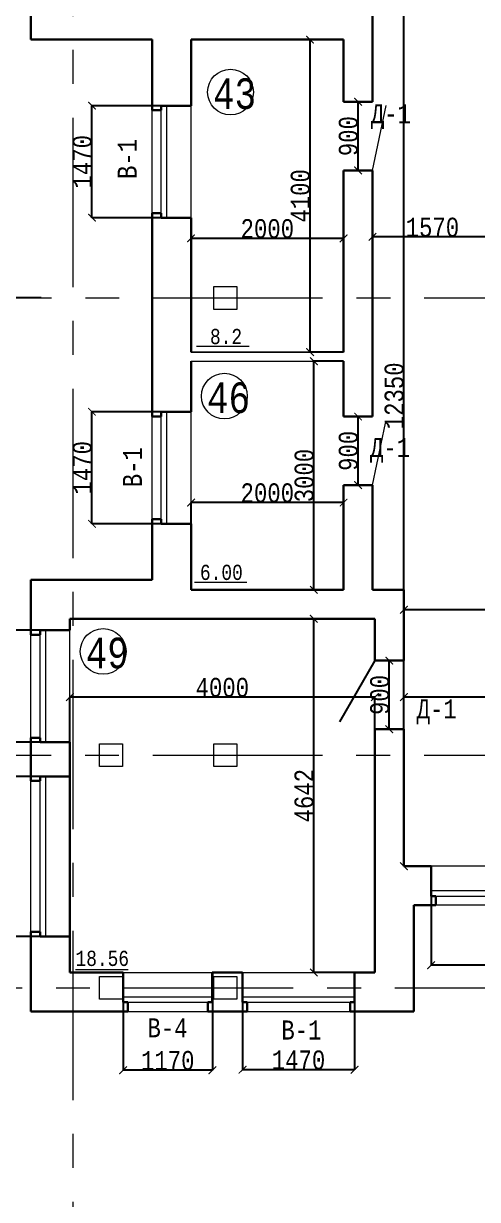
# Model space of a CAD drawing. Header units: millimetres. Extents: x -689206 to 4969298, y -1019800 to 703299.
# Drawn here: x 51796 to 57749, y -230004 to -214572 of the extents above; entities that cross this region are included whole.
import ezdxf

# ---------------------------------------------------------------- set-up
doc = ezdxf.new("R2010")
doc.units = ezdxf.units.MM
doc.linetypes.add('JIS_02_4.0', pattern=[5.5, 4, -1.5])
doc.linetypes.add('осеваяX2', pattern=[101.6, 63.5, -12.7, 12.7, -12.7])
for name, color, linetype, lineweight in [('несущие', 7, 'Continuous', 30), ('ОКНА', 250, 'Continuous', 20), ('ПЕРЕГОРОДКИ', 252, 'Continuous', 9), ('РАЗМЕРЫ', 7, 'Continuous', 9), ('сваи', 7, 'JIS_02_4.0', 30), ('стены', 7, 'Continuous', 20)]:
    doc.layers.add(name, color=color, linetype=linetype, lineweight=lineweight)
doc.layers.add('четотам', color=7, linetype='Continuous')
doc.styles.add('Аннотативный', font='isocteur.ttf', dxfattribs={"width": 0.7, "height": 250})
doc.dimstyles.new('Аннотативный', dxfattribs={"dimscale": 0, "dimtxt": 250, "dimasz": 100, "dimexe": 1.25, "dimexo": 0.625, "dimtad": 1, "dimdec": 0, "dimtxsty": 'Аннотативный', "dimblk": 'ARCHTICK', "dimcen": 2.5, "dimadec": 0, "dimazin": 0, "dimtfac": 1, "dimtdec": 0, "dimtmove": 0, "dimatfit": 3, "dimfxl": 1, "dimarcsym": 0})

# ---------------------------------------------------------------- blocks, each defined once
blk = doc.blocks.new('_ArchTick')
at = {"color": 0, "linetype": 'ByBlock', "const_width": 0.15}
blk.add_lwpolyline([(-0.5, -0.5), (0.5, 0.5)], dxfattribs=at)
blk = doc.blocks.new('*D2248')
at = {"layer": 'Defpoints', "color": 0, "lineweight": 15, "transparency": 16777216}
for p in [(55603, -219004), (55993, -219004), (55993, -222004)]:
    blk.add_point(p, dxfattribs=at)
at = {"layer": 'стены', "color": 0, "lineweight": -2, "transparency": 16777216}
for p, q in [((55992, -219004), (55602, -219004)), ((55603, -222004), (55603, -219004)), ((55992, -222004), (55602, -222004))]:
    blk.add_line(p, q, dxfattribs=at)
at = {"layer": 'стены', "color": 0, "lineweight": -2, "transparency": 16777216, "xscale": 100, "yscale": 100, "zscale": 100}
for p, rotation in [((55603, -219004), 90), ((55603, -222004), 270)]:
    blk.add_blockref('_ArchTick', p, dxfattribs=dict(at, rotation=rotation))
at = {"layer": 'стены', "color": 0, "lineweight": 5, "transparency": 16777216, "insert": (55478, -220504), "char_height": 250, "attachment_point": 5, "rotation": 90, "style": 'Аннотативный'}
blk.add_mtext('3000', dxfattribs=at)
blk = doc.blocks.new('*D2253')
at = {"layer": 'Defpoints', "color": 0, "lineweight": 15, "transparency": 16777216}
for p in [(55553, -214784), (55993, -214784), (55993, -218884)]:
    blk.add_point(p, dxfattribs=at)
at = {"layer": 'стены', "color": 0, "lineweight": -2, "transparency": 16777216}
for p, q in [((55992, -214784), (55551, -214784)), ((55553, -218884), (55553, -214784)), ((55992, -218884), (55551, -218884))]:
    blk.add_line(p, q, dxfattribs=at)
at = {"layer": 'стены', "color": 0, "lineweight": -2, "transparency": 16777216, "xscale": 100, "yscale": 100, "zscale": 100}
for p, rotation in [((55553, -214784), 90), ((55553, -218884), 270)]:
    blk.add_blockref('_ArchTick', p, dxfattribs=dict(at, rotation=rotation))
at = {"layer": 'стены', "color": 0, "lineweight": 5, "transparency": 16777216, "insert": (55427, -216834), "char_height": 250, "attachment_point": 5, "rotation": 90, "style": 'Аннотативный'}
blk.add_mtext('4100', dxfattribs=at)
blk = doc.blocks.new('*D2254')
at = {"layer": 'Defpoints', "color": 0, "lineweight": 15, "transparency": 16777216}
for p in [(53993, -217392), (53993, -218884), (55993, -218884)]:
    blk.add_point(p, dxfattribs=at)
at = {"layer": 'стены', "color": 0, "lineweight": -2, "transparency": 16777216}
for p, q in [((53993, -218883), (53993, -217390)), ((55993, -217392), (53993, -217392)), ((55993, -218883), (55993, -217390))]:
    blk.add_line(p, q, dxfattribs=at)
at = {"layer": 'стены', "color": 0, "lineweight": -2, "transparency": 16777216, "xscale": 100, "yscale": 100, "zscale": 100, "rotation": 180}
blk.add_blockref('_ArchTick', (53993, -217392), dxfattribs=at)
at = {"layer": 'стены', "color": 0, "lineweight": -2, "transparency": 16777216, "xscale": 100, "yscale": 100, "zscale": 100}
blk.add_blockref('_ArchTick', (55993, -217392), dxfattribs=at)
at = {"layer": 'стены', "color": 0, "lineweight": 5, "transparency": 16777216, "insert": (54993, -217266), "char_height": 250, "attachment_point": 5, "style": 'Аннотативный'}
blk.add_mtext('2000', dxfattribs=at)
blk = doc.blocks.new('*D2255')
at = {"layer": 'Defpoints', "color": 0, "lineweight": 15, "transparency": 16777216}
for p in [(56373, -217372), (56373, -218744), (57943, -218744)]:
    blk.add_point(p, dxfattribs=at)
at = {"layer": 'стены', "color": 0, "lineweight": -2, "transparency": 16777216}
for p, q in [((56373, -218743), (56373, -217371)), ((57943, -217372), (56373, -217372)), ((57943, -218743), (57943, -217371))]:
    blk.add_line(p, q, dxfattribs=at)
at = {"layer": 'стены', "color": 0, "lineweight": -2, "transparency": 16777216, "xscale": 100, "yscale": 100, "zscale": 100, "rotation": 180}
blk.add_blockref('_ArchTick', (56373, -217372), dxfattribs=at)
at = {"layer": 'стены', "color": 0, "lineweight": -2, "transparency": 16777216, "xscale": 100, "yscale": 100, "zscale": 100}
blk.add_blockref('_ArchTick', (57943, -217372), dxfattribs=at)
at = {"layer": 'стены', "color": 0, "lineweight": 5, "transparency": 16777216, "insert": (57158, -217247), "char_height": 250, "attachment_point": 5, "style": 'Аннотативный'}
blk.add_mtext('1570', dxfattribs=at)
blk = doc.blocks.new('*D2256')
at = {"layer": 'Defpoints', "color": 0, "lineweight": 15, "transparency": 16777216}
for p in [(56783, -223411), (56783, -223908), (59693, -223908)]:
    blk.add_point(p, dxfattribs=at)
at = {"layer": 'стены', "color": 0, "lineweight": -2, "transparency": 16777216}
for p, q in [((56783, -223907), (56783, -223410)), ((59693, -223411), (56783, -223411)), ((59693, -223907), (59693, -223410))]:
    blk.add_line(p, q, dxfattribs=at)
at = {"layer": 'стены', "color": 0, "lineweight": -2, "transparency": 16777216, "xscale": 100, "yscale": 100, "zscale": 100, "rotation": 180}
blk.add_blockref('_ArchTick', (56783, -223411), dxfattribs=at)
at = {"layer": 'стены', "color": 0, "lineweight": -2, "transparency": 16777216, "xscale": 100, "yscale": 100, "zscale": 100}
blk.add_blockref('_ArchTick', (59693, -223411), dxfattribs=at)
at = {"layer": 'стены', "color": 0, "lineweight": 5, "transparency": 16777216, "insert": (58238, -223286), "char_height": 250, "attachment_point": 5, "style": 'Аннотативный'}
blk.add_mtext('2910', dxfattribs=at)
blk = doc.blocks.new('*D2205')
at = {"layer": 'Defpoints', "color": 0, "lineweight": 15, "transparency": 16777216}
for p in [(56593, -222933), (56593, -222933), (56593, -223833)]:
    blk.add_point(p, dxfattribs=at)
at = {"layer": 'стены', "color": 0, "lineweight": -2, "transparency": 16777216}
for p, q in [((56593, -223833), (56593, -222933)), ((56594, -222933), (56595, -222933)), ((56594, -223833), (56595, -223833))]:
    blk.add_line(p, q, dxfattribs=at)
at = {"layer": 'стены', "color": 0, "lineweight": -2, "transparency": 16777216, "xscale": 100, "yscale": 100, "zscale": 100}
for p, rotation in [((56593, -222933), 90), ((56593, -223833), 270)]:
    blk.add_blockref('_ArchTick', p, dxfattribs=dict(at, rotation=rotation))
at = {"layer": 'стены', "color": 0, "lineweight": 5, "transparency": 16777216, "insert": (56468, -223383), "char_height": 250, "attachment_point": 5, "rotation": 90, "style": 'Аннотативный'}
blk.add_mtext('900', dxfattribs=at)
blk = doc.blocks.new('*D2206')
at = {"layer": 'Defpoints', "color": 0, "lineweight": 15, "transparency": 16777216}
for p in [(56783, -222265), (62813, -222514), (56783, -222644)]:
    blk.add_point(p, dxfattribs=at)
at = {"layer": 'стены', "color": 0, "lineweight": -2, "transparency": 16777216}
for p, q in [((56783, -222643), (56783, -222264)), ((62813, -222265), (56783, -222265)), ((62813, -222513), (62813, -222264))]:
    blk.add_line(p, q, dxfattribs=at)
at = {"layer": 'стены', "color": 0, "lineweight": -2, "transparency": 16777216, "xscale": 100, "yscale": 100, "zscale": 100, "rotation": 180}
blk.add_blockref('_ArchTick', (56783, -222265), dxfattribs=at)
at = {"layer": 'стены', "color": 0, "lineweight": -2, "transparency": 16777216, "xscale": 100, "yscale": 100, "zscale": 100}
blk.add_blockref('_ArchTick', (62813, -222265), dxfattribs=at)
at = {"layer": 'стены', "color": 0, "lineweight": 5, "transparency": 16777216, "insert": (59798, -222139), "char_height": 250, "attachment_point": 5, "style": 'Аннотативный'}
blk.add_mtext('6030', dxfattribs=at)
blk = doc.blocks.new('*D2280')
at = {"layer": 'Defpoints', "color": 0, "lineweight": 15, "transparency": 16777216}
for p in [(56783, -213284), (56962, -213284), (56962, -225631)]:
    blk.add_point(p, dxfattribs=at)
at = {"layer": 'РАЗМЕРЫ', "color": 0, "lineweight": -2, "transparency": 16777216}
for p, q in [((56962, -213284), (56782, -213284)), ((56783, -225631), (56783, -213284)), ((56962, -225631), (56782, -225631))]:
    blk.add_line(p, q, dxfattribs=at)
at = {"layer": 'РАЗМЕРЫ', "color": 0, "lineweight": -2, "transparency": 16777216, "xscale": 100, "yscale": 100, "zscale": 100}
for p, rotation in [((56783, -213284), 90), ((56783, -225631), 270)]:
    blk.add_blockref('_ArchTick', p, dxfattribs=dict(at, rotation=rotation))
at = {"layer": 'РАЗМЕРЫ', "color": 0, "lineweight": 5, "transparency": 16777216, "insert": (56658, -219458), "char_height": 250, "attachment_point": 5, "rotation": 90, "style": 'Аннотативный'}
blk.add_mtext('12350', dxfattribs=at)
blk = doc.blocks.new('*D2309')
at = {"layer": 'Defpoints', "color": 0, "linetype": 'ByBlock', "lineweight": 15, "transparency": 16777216}
for p in [(57141, -225631), (59241, -225631), (57141, -226931)]:
    blk.add_point(p, dxfattribs=at)
at = {"layer": 'РАЗМЕРЫ', "color": 0, "linetype": 'ByBlock', "lineweight": -2, "transparency": 16777216}
for p, q in [((57141, -225632), (57141, -226932)), ((59241, -225632), (59241, -226932)), ((59241, -226931), (57141, -226931))]:
    blk.add_line(p, q, dxfattribs=at)
at = {"layer": 'РАЗМЕРЫ', "color": 0, "linetype": 'ByBlock', "lineweight": -2, "transparency": 16777216, "xscale": 100, "yscale": 100, "zscale": 100, "rotation": 180}
blk.add_blockref('_ArchTick', (57141, -226931), dxfattribs=at)
at = {"layer": 'РАЗМЕРЫ', "color": 0, "linetype": 'ByBlock', "lineweight": -2, "transparency": 16777216, "xscale": 100, "yscale": 100, "zscale": 100}
blk.add_blockref('_ArchTick', (59241, -226931), dxfattribs=at)
at = {"layer": 'РАЗМЕРЫ', "color": 0, "linetype": 'ByBlock', "lineweight": 9, "transparency": 16777216, "insert": (58191, -226805), "char_height": 250, "attachment_point": 5, "style": 'Аннотативный'}
blk.add_mtext('2100', dxfattribs=at)
blk = doc.blocks.new('*D2310')
at = {"layer": 'Defpoints', "color": 0, "linetype": 'ByBlock', "lineweight": 15, "transparency": 16777216}
for p in [(54667, -227026), (56137, -227026), (54667, -228301)]:
    blk.add_point(p, dxfattribs=at)
at = {"layer": 'РАЗМЕРЫ', "color": 0, "linetype": 'ByBlock', "lineweight": -2, "transparency": 16777216}
for p, q in [((54667, -227027), (54667, -228302)), ((56137, -227027), (56137, -228302)), ((56137, -228301), (54667, -228301))]:
    blk.add_line(p, q, dxfattribs=at)
at = {"layer": 'РАЗМЕРЫ', "color": 0, "linetype": 'ByBlock', "lineweight": -2, "transparency": 16777216, "xscale": 100, "yscale": 100, "zscale": 100, "rotation": 180}
blk.add_blockref('_ArchTick', (54667, -228301), dxfattribs=at)
at = {"layer": 'РАЗМЕРЫ', "color": 0, "linetype": 'ByBlock', "lineweight": -2, "transparency": 16777216, "xscale": 100, "yscale": 100, "zscale": 100}
blk.add_blockref('_ArchTick', (56137, -228301), dxfattribs=at)
at = {"layer": 'РАЗМЕРЫ', "color": 0, "linetype": 'ByBlock', "lineweight": 5, "transparency": 16777216, "insert": (55402, -228175), "char_height": 250, "attachment_point": 5, "style": 'Аннотативный'}
blk.add_mtext('1470', dxfattribs=at)
blk = doc.blocks.new('*D2311')
at = {"layer": 'Defpoints', "color": 0, "linetype": 'ByBlock', "lineweight": 15, "transparency": 16777216}
for p in [(53102, -227026), (54272, -227026), (53102, -228307)]:
    blk.add_point(p, dxfattribs=at)
at = {"layer": 'РАЗМЕРЫ', "color": 0, "linetype": 'ByBlock', "lineweight": -2, "transparency": 16777216}
for p, q in [((53102, -227027), (53102, -228308)), ((54272, -227027), (54272, -228308)), ((54272, -228307), (53102, -228307))]:
    blk.add_line(p, q, dxfattribs=at)
at = {"layer": 'РАЗМЕРЫ', "color": 0, "linetype": 'ByBlock', "lineweight": -2, "transparency": 16777216, "xscale": 100, "yscale": 100, "zscale": 100, "rotation": 180}
blk.add_blockref('_ArchTick', (53102, -228307), dxfattribs=at)
at = {"layer": 'РАЗМЕРЫ', "color": 0, "linetype": 'ByBlock', "lineweight": -2, "transparency": 16777216, "xscale": 100, "yscale": 100, "zscale": 100}
blk.add_blockref('_ArchTick', (54272, -228307), dxfattribs=at)
at = {"layer": 'РАЗМЕРЫ', "color": 0, "linetype": 'ByBlock', "lineweight": 5, "transparency": 16777216, "insert": (53687, -228182), "char_height": 250, "attachment_point": 5, "style": 'Аннотативный'}
blk.add_mtext('1170', dxfattribs=at)
blk = doc.blocks.new('*D2312')
at = {"layer": 'Defpoints', "color": 0, "linetype": 'ByBlock', "lineweight": 15, "transparency": 16777216}
for p in [(51103, -224452), (52403, -224452), (52403, -226552)]:
    blk.add_point(p, dxfattribs=at)
at = {"layer": 'РАЗМЕРЫ', "color": 0, "linetype": 'ByBlock', "lineweight": -2, "transparency": 16777216}
for p, q in [((52403, -224452), (51102, -224452)), ((51103, -226552), (51103, -224452)), ((52403, -226552), (51102, -226552))]:
    blk.add_line(p, q, dxfattribs=at)
at = {"layer": 'РАЗМЕРЫ', "color": 0, "linetype": 'ByBlock', "lineweight": -2, "transparency": 16777216, "xscale": 100, "yscale": 100, "zscale": 100}
for p, rotation in [((51103, -224452), 90), ((51103, -226552), 270)]:
    blk.add_blockref('_ArchTick', p, dxfattribs=dict(at, rotation=rotation))
at = {"layer": 'РАЗМЕРЫ', "color": 0, "linetype": 'ByBlock', "lineweight": 5, "transparency": 16777216, "insert": (50978, -225502), "char_height": 250, "attachment_point": 5, "rotation": 90, "style": 'Аннотативный'}
blk.add_mtext('2100', dxfattribs=at)
blk = doc.blocks.new('*D2313')
at = {"layer": 'Defpoints', "color": 0, "linetype": 'ByBlock', "lineweight": 15, "transparency": 16777216}
for p in [(51108, -222534), (52403, -222534), (52403, -224004)]:
    blk.add_point(p, dxfattribs=at)
at = {"layer": 'РАЗМЕРЫ', "color": 0, "linetype": 'ByBlock', "lineweight": -2, "transparency": 16777216}
for p, q in [((52403, -222534), (51107, -222534)), ((51108, -224004), (51108, -222534)), ((52403, -224004), (51107, -224004))]:
    blk.add_line(p, q, dxfattribs=at)
at = {"layer": 'РАЗМЕРЫ', "color": 0, "linetype": 'ByBlock', "lineweight": -2, "transparency": 16777216, "xscale": 100, "yscale": 100, "zscale": 100}
for p, rotation in [((51108, -222534), 90), ((51108, -224004), 270)]:
    blk.add_blockref('_ArchTick', p, dxfattribs=dict(at, rotation=rotation))
at = {"layer": 'РАЗМЕРЫ', "color": 0, "linetype": 'ByBlock', "lineweight": 5, "transparency": 16777216, "insert": (50982, -223269), "char_height": 250, "attachment_point": 5, "rotation": 90, "style": 'Аннотативный'}
blk.add_mtext('1470', dxfattribs=at)
blk = doc.blocks.new('*D2263')
at = {"layer": 'Defpoints', "color": 0, "linetype": 'ByBlock', "lineweight": 15, "transparency": 16777216}
for p in [(55602, -222384), (56403, -222384), (56403, -227026)]:
    blk.add_point(p, dxfattribs=at)
at = {"layer": 'РАЗМЕРЫ', "color": 0, "linetype": 'ByBlock', "lineweight": -2, "transparency": 16777216}
for p, q in [((56403, -222384), (55601, -222384)), ((55602, -227026), (55602, -222384)), ((56403, -227026), (55601, -227026))]:
    blk.add_line(p, q, dxfattribs=at)
at = {"layer": 'РАЗМЕРЫ', "color": 0, "linetype": 'ByBlock', "lineweight": -2, "transparency": 16777216, "xscale": 100, "yscale": 100, "zscale": 100}
for p, rotation in [((55602, -222384), 90), ((55602, -227026), 270)]:
    blk.add_blockref('_ArchTick', p, dxfattribs=dict(at, rotation=rotation))
at = {"layer": 'РАЗМЕРЫ', "color": 0, "linetype": 'ByBlock', "lineweight": 5, "transparency": 16777216, "insert": (55476, -224705), "char_height": 250, "attachment_point": 5, "rotation": 90, "style": 'Аннотативный'}
blk.add_mtext('4642', dxfattribs=at)
blk = doc.blocks.new('*D2264')
at = {"layer": 'Defpoints', "color": 0, "linetype": 'ByBlock', "lineweight": 15, "transparency": 16777216}
for p in [(52403, -223411), (52403, -227026), (56403, -227026)]:
    blk.add_point(p, dxfattribs=at)
at = {"layer": 'РАЗМЕРЫ', "color": 0, "linetype": 'ByBlock', "lineweight": -2, "transparency": 16777216}
for p, q in [((52403, -227025), (52403, -223410)), ((56403, -223411), (52403, -223411)), ((56403, -227025), (56403, -223410))]:
    blk.add_line(p, q, dxfattribs=at)
at = {"layer": 'РАЗМЕРЫ', "color": 0, "linetype": 'ByBlock', "lineweight": -2, "transparency": 16777216, "xscale": 100, "yscale": 100, "zscale": 100, "rotation": 180}
blk.add_blockref('_ArchTick', (52403, -223411), dxfattribs=at)
at = {"layer": 'РАЗМЕРЫ', "color": 0, "linetype": 'ByBlock', "lineweight": -2, "transparency": 16777216, "xscale": 100, "yscale": 100, "zscale": 100}
blk.add_blockref('_ArchTick', (56403, -223411), dxfattribs=at)
at = {"layer": 'РАЗМЕРЫ', "color": 0, "linetype": 'ByBlock', "lineweight": 13, "transparency": 16777216, "insert": (54403, -223286), "char_height": 250, "attachment_point": 5, "style": 'Аннотативный'}
blk.add_mtext('4000', dxfattribs=at)
blk = doc.blocks.new('*D2265')
at = {"layer": 'Defpoints', "color": 0, "linetype": 'ByBlock', "lineweight": 15, "transparency": 16777216}
for p in [(52693, -219667), (53993, -219667), (53993, -221137)]:
    blk.add_point(p, dxfattribs=at)
at = {"layer": 'РАЗМЕРЫ', "color": 0, "linetype": 'ByBlock', "lineweight": -2, "transparency": 16777216}
for p, q in [((53992, -219667), (52691, -219667)), ((52693, -221137), (52693, -219667)), ((53992, -221137), (52691, -221137))]:
    blk.add_line(p, q, dxfattribs=at)
at = {"layer": 'РАЗМЕРЫ', "color": 0, "linetype": 'ByBlock', "lineweight": -2, "transparency": 16777216, "xscale": 100, "yscale": 100, "zscale": 100}
for p, rotation in [((52693, -219667), 90), ((52693, -221137), 270)]:
    blk.add_blockref('_ArchTick', p, dxfattribs=dict(at, rotation=rotation))
at = {"layer": 'РАЗМЕРЫ', "color": 0, "linetype": 'ByBlock', "lineweight": 5, "transparency": 16777216, "insert": (52567, -220402), "char_height": 250, "attachment_point": 5, "rotation": 90, "style": 'Аннотативный'}
blk.add_mtext('1470', dxfattribs=at)
blk = doc.blocks.new('*D2266')
at = {"layer": 'Defpoints', "color": 0, "linetype": 'ByBlock', "lineweight": 15, "transparency": 16777216}
for p in [(53993, -220859), (53993, -222004), (55993, -222004)]:
    blk.add_point(p, dxfattribs=at)
at = {"layer": 'РАЗМЕРЫ', "color": 0, "linetype": 'ByBlock', "lineweight": -2, "transparency": 16777216}
for p, q in [((53993, -222003), (53993, -220858)), ((55993, -220859), (53993, -220859)), ((55993, -222003), (55993, -220858))]:
    blk.add_line(p, q, dxfattribs=at)
at = {"layer": 'РАЗМЕРЫ', "color": 0, "linetype": 'ByBlock', "lineweight": -2, "transparency": 16777216, "xscale": 100, "yscale": 100, "zscale": 100, "rotation": 180}
blk.add_blockref('_ArchTick', (53993, -220859), dxfattribs=at)
at = {"layer": 'РАЗМЕРЫ', "color": 0, "linetype": 'ByBlock', "lineweight": -2, "transparency": 16777216, "xscale": 100, "yscale": 100, "zscale": 100}
blk.add_blockref('_ArchTick', (55993, -220859), dxfattribs=at)
at = {"layer": 'РАЗМЕРЫ', "color": 0, "linetype": 'ByBlock', "lineweight": 5, "transparency": 16777216, "insert": (54993, -220733), "char_height": 250, "attachment_point": 5, "style": 'Аннотативный'}
blk.add_mtext('2000', dxfattribs=at)
blk = doc.blocks.new('*D2267')
at = {"layer": 'Defpoints', "color": 0, "linetype": 'ByBlock', "lineweight": 15, "transparency": 16777216}
for p in [(52693, -215651), (53993, -215651), (53993, -217121)]:
    blk.add_point(p, dxfattribs=at)
at = {"layer": 'РАЗМЕРЫ', "color": 0, "linetype": 'ByBlock', "lineweight": -2, "transparency": 16777216}
for p, q in [((53992, -215651), (52691, -215651)), ((52693, -217121), (52693, -215651)), ((53992, -217121), (52691, -217121))]:
    blk.add_line(p, q, dxfattribs=at)
at = {"layer": 'РАЗМЕРЫ', "color": 0, "linetype": 'ByBlock', "lineweight": -2, "transparency": 16777216, "xscale": 100, "yscale": 100, "zscale": 100}
for p, rotation in [((52693, -215651), 90), ((52693, -217121), 270)]:
    blk.add_blockref('_ArchTick', p, dxfattribs=dict(at, rotation=rotation))
at = {"layer": 'РАЗМЕРЫ', "color": 0, "linetype": 'ByBlock', "lineweight": 5, "transparency": 16777216, "insert": (52567, -216386), "char_height": 250, "attachment_point": 5, "rotation": 90, "style": 'Аннотативный'}
blk.add_mtext('1470', dxfattribs=at)
blk = doc.blocks.new('*D2397')
at = {"layer": 'Defpoints', "color": 0, "linetype": 'ByBlock', "lineweight": 15, "transparency": 16777216}
for p in [(56183, -215600), (56183, -215600), (56183, -216500)]:
    blk.add_point(p, dxfattribs=at)
at = {"layer": 'ПЕРЕГОРОДКИ', "color": 0, "linetype": 'ByBlock', "lineweight": -2, "transparency": 16777216}
for p, q in [((56183, -215600), (56184, -215600)), ((56183, -216500), (56183, -215600)), ((56183, -216500), (56184, -216500))]:
    blk.add_line(p, q, dxfattribs=at)
at = {"layer": 'ПЕРЕГОРОДКИ', "color": 0, "linetype": 'ByBlock', "lineweight": -2, "transparency": 16777216, "xscale": 100, "yscale": 100, "zscale": 100}
for p, rotation in [((56183, -215600), 90), ((56183, -216500), 270)]:
    blk.add_blockref('_ArchTick', p, dxfattribs=dict(at, rotation=rotation))
at = {"layer": 'ПЕРЕГОРОДКИ', "color": 0, "linetype": 'ByBlock', "lineweight": 5, "transparency": 16777216, "insert": (56057, -216050), "char_height": 250, "attachment_point": 5, "rotation": 90, "style": 'Аннотативный'}
blk.add_mtext('900', dxfattribs=at)
blk = doc.blocks.new('*D2398')
at = {"layer": 'Defpoints', "color": 0, "linetype": 'ByBlock', "lineweight": 15, "transparency": 16777216}
for p in [(56183, -219730), (56183, -219730), (56183, -220630)]:
    blk.add_point(p, dxfattribs=at)
at = {"layer": 'ПЕРЕГОРОДКИ', "color": 0, "linetype": 'ByBlock', "lineweight": -2, "transparency": 16777216}
for p, q in [((56183, -219730), (56184, -219730)), ((56183, -220630), (56183, -219730)), ((56183, -220630), (56184, -220630))]:
    blk.add_line(p, q, dxfattribs=at)
at = {"layer": 'ПЕРЕГОРОДКИ', "color": 0, "linetype": 'ByBlock', "lineweight": -2, "transparency": 16777216, "xscale": 100, "yscale": 100, "zscale": 100}
for p, rotation in [((56183, -219730), 90), ((56183, -220630), 270)]:
    blk.add_blockref('_ArchTick', p, dxfattribs=dict(at, rotation=rotation))
at = {"layer": 'ПЕРЕГОРОДКИ', "color": 0, "linetype": 'ByBlock', "lineweight": 5, "transparency": 16777216, "insert": (56057, -220180), "char_height": 250, "attachment_point": 5, "rotation": 90, "style": 'Аннотативный'}
blk.add_mtext('900', dxfattribs=at)
blk = doc.blocks.new('*D2427')
at = {"layer": 'Defpoints', "color": 0, "linetype": 'ByBlock', "lineweight": 15, "ltscale": 35, "transparency": 16777216}
for p in [(49111, -218174), (52025, -218174), (48443, -224174)]:
    blk.add_point(p, dxfattribs=at)
at = {"layer": 'сваи', "color": 0, "linetype": 'ByBlock', "lineweight": -2, "ltscale": 35, "transparency": 16777216}
for p, q in [((52025, -218174), (49110, -218174)), ((49111, -224174), (49111, -218174)), ((48443, -224174), (49113, -224174))]:
    blk.add_line(p, q, dxfattribs=at)
at = {"layer": 'сваи', "color": 0, "linetype": 'ByBlock', "lineweight": -2, "ltscale": 35, "transparency": 16777216, "xscale": 100, "yscale": 100, "zscale": 100}
for p, rotation in [((49111, -218174), 90), ((49111, -224174), 270)]:
    blk.add_blockref('_ArchTick', p, dxfattribs=dict(at, rotation=rotation))
at = {"layer": 'сваи', "color": 0, "linetype": 'ByBlock', "lineweight": 5, "ltscale": 35, "transparency": 16777216, "insert": (48986, -221174), "char_height": 250, "attachment_point": 5, "rotation": 90, "style": 'Аннотативный'}
blk.add_mtext('6000', dxfattribs=at)

msp = doc.modelspace()

# ---------------------------------------------------------------- linework, layer by layer
at = {"layer": 'несущие', "color": 0}
for p, q in [((52013.4, -224511.5), (51893.4, -224511.5)), ((52403.4, -224451.5), (52013.4, -224451.5)), ((52013.4, -224451.5), (52013.4, -224511.5)), ((56137.3, -227026.1), (56403.4, -227026.1)), ((56077.3, -227536.1), (56913.4, -227536.1))]:
    msp.add_line(p, q, dxfattribs=at)
at = {"layer": 'несущие', "lineweight": 30}
for p, q in [((52013.4, -226491.5), (51893.4, -226491.5)), ((52013.4, -226551.5), (52013.4, -226491.5)), ((52013.4, -226551.5), (52403.4, -226551.5)), ((52403.4, -227026.1), (53101.6, -227026.1)), ((53101.6, -227026.1), (53101.6, -227416.1)), ((54271.6, -227026.1), (54667.3, -227026.1)), ((54667.3, -227026.1), (54667.3, -227416.1)), ((52403.4, -227536.1), (51893.4, -227536.1)), ((52403.4, -227536.1), (53161.6, -227536.1)), ((54211.6, -227536.1), (54727.3, -227536.1))]:
    msp.add_line(p, q, dxfattribs=at)
at = {"layer": 'ОКНА', "lineweight": 13}
for p, q in [((53602.7, -217061), (53602.7, -215711)), ((53672.7, -215651), (53672.7, -217121)), ((53602.7, -221077.1), (53602.7, -219727.1)), ((53672.7, -219667.1), (53672.7, -221137.1)), ((52013.4, -223944), (52013.4, -222594)), ((52083.4, -222534), (52083.4, -224004)), ((52013.4, -226491.5), (52013.4, -224511.5)), ((52083.4, -224451.5), (52083.4, -226551.5)), ((57141.3, -225951.3), (59241.3, -225951.3)), ((57201.3, -226021.3), (59181.3, -226021.3)), ((53101.6, -227026.1), (54271.6, -227026.1)), ((53101.6, -227346.1), (54271.6, -227346.1)), ((53161.6, -227416.1), (54211.6, -227416.1)), ((54667.3, -227346.1), (56137.3, -227346.1)), ((54727.3, -227416.1), (56077.3, -227416.1)), ((53161.6, -227536.1), (54211.6, -227536.1))]:
    msp.add_line(p, q, dxfattribs=at)
at = {"layer": 'ОКНА', "lineweight": 25}
msp.add_line((52403.4, -224451.5), (52403.4, -226551.5), dxfattribs=at)
at = {"layer": 'ОКНА'}
msp.add_line((57141.3, -226021.3), (57141.3, -225951.3), dxfattribs=at)
at = {"layer": 'ОКНА', "color": 0, "lineweight": 13}
for p, q in [((54667.3, -227026.1), (56137.3, -227026.1)), ((54727.3, -227536.1), (56077.3, -227536.1))]:
    msp.add_line(p, q, dxfattribs=at)
at = {"layer": 'ПЕРЕГОРОДКИ', "color": 18, "linetype": 'ByBlock', "lineweight": 9, "true_color": 0x000000}
for p, q in [((56372.7, -216500.3), (56549.4, -215646.9)), ((56372.7, -220630.2), (56543.7, -219814.8))]:
    msp.add_line(p, q, dxfattribs=at)
at = {"layer": 'ПЕРЕГОРОДКИ', "color": 18, "linetype": 'ByBlock', "lineweight": 30, "true_color": 0x000000}
for p, q in [((55992.7, -219730.2), (56372.7, -219730.2)), ((56372.7, -220630.2), (55992.7, -220630.2)), ((56372.7, -220630.2), (56372.7, -220908.8))]:
    msp.add_line(p, q, dxfattribs=at)
at = {"layer": 'РАЗМЕРЫ', "color": 0, "lineweight": 30}
for p, q in [((53602.7, -215711), (53482.7, -215711)), ((53602.7, -215651), (53602.7, -215711)), ((53602.7, -215651), (53992.7, -215651)), ((53602.7, -217061), (53482.7, -217061)), ((53602.7, -217121), (53602.7, -217061)), ((53602.7, -217121), (53992.7, -217121)), ((53602.7, -219727.1), (53482.7, -219727.1)), ((53602.7, -219667.1), (53602.7, -219727.1)), ((53602.7, -219667.1), (53992.7, -219667.1))]:
    msp.add_line(p, q, dxfattribs=at)
at = {"layer": 'РАЗМЕРЫ', "lineweight": 13}
for p, q in [((53482.7, -217061), (53482.7, -215711)), ((53992.7, -217121), (53992.7, -215651)), ((53482.7, -221077.1), (53482.7, -219727.1)), ((53992.7, -221137.1), (53992.7, -219667.1)), ((51893.4, -223944), (51893.4, -222594)), ((52403.4, -224004), (52403.4, -222534)), ((51893.4, -226491.5), (51893.4, -224511.5)), ((59241.3, -225631.3), (57141.3, -225631.3)), ((59241.3, -226141.3), (57201.3, -226141.3))]:
    msp.add_line(p, q, dxfattribs=at)
at = {"layer": 'РАЗМЕРЫ', "color": 18, "linetype": 'ByBlock', "lineweight": 30, "true_color": 0x000000}
for p, q in [((56372.7, -215600.3), (55992.7, -215600.3)), ((55992.7, -216500.3), (56372.7, -216500.3))]:
    msp.add_line(p, q, dxfattribs=at)
at = {"layer": 'РАЗМЕРЫ'}
for p, q in [((54064.6, -218806.6), (54753.8, -218806.6)), ((52479.3, -226985), (53168.5, -226985))]:
    msp.add_line(p, q, dxfattribs=at)
at = {"layer": 'РАЗМЕРЫ', "lineweight": 30}
for p, q in [((53602.7, -221077.1), (53482.7, -221077.1)), ((53602.7, -221137.1), (53602.7, -221077.1)), ((53602.7, -221137.1), (53992.7, -221137.1)), ((52013.4, -222594), (51893.4, -222594)), ((52013.4, -222534), (52013.4, -222594)), ((52013.4, -222534), (52403.4, -222534)), ((52013.4, -223944), (51893.4, -223944)), ((52013.4, -224004), (52013.4, -223944)), ((52013.4, -224004), (52403.4, -224004)), ((57141.3, -226021.3), (57201.3, -226021.3)), ((57201.3, -226021.3), (57201.3, -226141.3)), ((53101.6, -227416.1), (53161.6, -227416.1)), ((53161.6, -227416.1), (53161.6, -227536.1)), ((54271.6, -227416.1), (54211.6, -227416.1)), ((54211.6, -227416.1), (54211.6, -227536.1)), ((54667.3, -227416.1), (54727.3, -227416.1)), ((54727.3, -227416.1), (54727.3, -227536.1)), ((56137.3, -227416.1), (56077.3, -227416.1)), ((56077.3, -227416.1), (56077.3, -227536.1))]:
    msp.add_line(p, q, dxfattribs=at)
at = {"layer": 'РАЗМЕРЫ', "color": 18, "true_color": 0x000000}
msp.add_line((54036.3, -221901.3), (54725.5, -221901.3), dxfattribs=at)
at = {"layer": 'стены', "linetype": 'осеваяX2', "lineweight": 5, "ltscale": 35}
for p, q in [((52442.7, -198028.6), (52442.7, -241531.8)), ((46383.8, -218174.1), (108442.7, -218174.1)), ((46380, -224174.1), (108442.7, -224174.1)), ((42442.7, -227226.1), (108442.7, -227226.1))]:
    msp.add_line(p, q, dxfattribs=at)
at = {"layer": 'стены', "lineweight": 30}
for p, q in [((51893.4, -212357.3), (51893.4, -214784.1)), ((56372.7, -215600.3), (56372.7, -214404.1)), ((52403.4, -214784.1), (51893.4, -214784.1)), ((52403.4, -214784.1), (53482.7, -214784.1)), ((53482.7, -215711), (53482.7, -214784.1)), ((53992.7, -214784.1), (54705.7, -214784.1)), ((55992.7, -214784.1), (53992.7, -214784.1)), ((53992.7, -214784.1), (53992.7, -215651)), ((56372.7, -219730.2), (56372.7, -216500.3)), ((53482.7, -219727.1), (53482.7, -217061)), ((53992.7, -217121), (53992.7, -218884.1)), ((53992.7, -219004.1), (53992.7, -219667.1)), ((55992.7, -219004.1), (55992.7, -219730.2)), ((55992.7, -220630.2), (55992.7, -222004.1)), ((56372.7, -222004.1), (56372.7, -220630.2)), ((53482.7, -221874.1), (53482.7, -221077.1)), ((53992.7, -222004.1), (53992.7, -221137.1)), ((53992.7, -222004.1), (53992.7, -221137.1)), ((51893.4, -222594), (51893.4, -221874.1)), ((51893.4, -221874.1), (53482.7, -221874.1)), ((53992.7, -222004.1), (54705.7, -222004.1)), ((54705.7, -222004.1), (53992.7, -222004.1)), ((54705.7, -222004.1), (55992.7, -222004.1)), ((56372.7, -222004.1), (56783.4, -222004.1)), ((56783.4, -222932.6), (56783.4, -222004.1)), ((52403.4, -222534), (52403.4, -222384.1)), ((52403.4, -222384.1), (54705.7, -222384.1)), ((54705.7, -222384.1), (56403.4, -222384.1)), ((56403.4, -222932.6), (56403.4, -222384.1)), ((56783.4, -222932.6), (56403.4, -222932.6)), ((56403.4, -227026.1), (56403.4, -223832.6)), ((56403.4, -223832.6), (56783.4, -223832.6)), ((56783.4, -225631.3), (56783.4, -223832.6)), ((51893.4, -224511.5), (51893.4, -223944)), ((52403.4, -224451.5), (52403.4, -224004)), ((56783.4, -225631.3), (57141.3, -225631.3)), ((57141.3, -226021.3), (57141.3, -225631.3)), ((57201.3, -226141.3), (56913.4, -226141.3)), ((56913.4, -227536.1), (56913.4, -226141.3)), ((51893.4, -227536.1), (51893.4, -226491.5)), ((52403.4, -227026.1), (52403.4, -226551.5)), ((54271.6, -227026.1), (54271.6, -227416.1))]:
    msp.add_line(p, q, dxfattribs=at)
at = {"layer": 'стены', "lineweight": 25}
for p, q in [((55992.7, -214784.1), (54705.7, -214784.1)), ((53992.7, -219667.1), (53992.7, -219004.1))]:
    msp.add_line(p, q, dxfattribs=at)
at = {"layer": 'стены', "color": 7, "lineweight": 30, "true_color": 0xffffff}
for p, q in [((55992.7, -215600.3), (55992.7, -214784.1)), ((55992.7, -218884.1), (55992.7, -216500.3))]:
    msp.add_line(p, q, dxfattribs=at)
at = {"layer": 'стены', "color": 18, "lineweight": 30, "true_color": 0x000000}
for p, q in [((55992.7, -215600.3), (55992.7, -214784.1)), ((55992.7, -218884.1), (55992.7, -216500.3)), ((56137.3, -227026.1), (56137.3, -227416.1))]:
    msp.add_line(p, q, dxfattribs=at)
at = {"layer": 'стены', "lineweight": 13}
for p, q in [((55992.7, -218884.1), (53992.7, -218884.1)), ((53992.7, -218884.1), (55992.7, -218884.1)), ((53992.7, -219004.1), (55992.7, -219004.1))]:
    msp.add_line(p, q, dxfattribs=at)
at = {"layer": 'стены', "color": 7, "lineweight": 25, "true_color": 0xffffff}
msp.add_line((56403.4, -222932.6), (55938.4, -223738), dxfattribs=at)
at = {"layer": 'стены', "lineweight": 20}
for points in [[(54292.7, -218024.1), (54592.7, -218024.1), (54592.7, -218324.1), (54292.7, -218324.1)], [(52792.7, -224024.1), (53092.7, -224024.1), (53092.7, -224324.1), (52792.7, -224324.1)], [(54292.7, -224024.1), (54592.7, -224024.1), (54592.7, -224324.1), (54292.7, -224324.1)], [(52792.7, -227076.1), (53092.7, -227076.1), (53092.7, -227376.1), (52792.7, -227376.1)], [(54292.7, -227076.1), (54592.7, -227076.1), (54592.7, -227376.1), (54292.7, -227376.1)]]:
    msp.add_lwpolyline(points, close=True, dxfattribs=at)
at = {"layer": 'четотам', "lineweight": 13}
for centre in [(54510, -215471.8), (54430, -219461.8), (52840, -222811.8)]:
    msp.add_circle(centre, 300, dxfattribs=at)

# ---------------------------------------------------------------- texts
at = {"layer": 'РАЗМЕРЫ', "lineweight": 13, "ltscale": 150, "char_height": 401.1, "width": 1460, "attachment_point": 1, "style": 'Аннотативный'}
for s, insert in [('43', (54282, -215291.9)), ('46', (54202, -219281.9)), ('49', (52612, -222631.9))]:
    msp.add_mtext(s, dxfattribs=dict(at, insert=insert))
at = {"layer": 'РАЗМЕРЫ', "lineweight": 20, "ltscale": 150, "char_height": 250, "width": 922.913, "attachment_point": 1, "style": 'Аннотативный'}
for s, insert in [('Д-1', (56350, -215631.2)), ('Д-1', (56340, -220011.2)), ('Д-1', (56950, -223441.2)), ('В-4', (53420.9, -227626.2)), ('В-1', (55176.9, -227654.9))]:
    msp.add_mtext(s, dxfattribs=dict(at, insert=insert))
at = {"layer": 'РАЗМЕРЫ', "lineweight": 20, "ltscale": 150, "char_height": 250, "width": 922.913, "attachment_point": 1, "rotation": 90, "style": 'Аннотативный'}
for insert in [(53030, -216611.8), (53098.2, -220657)]:
    msp.add_mtext('В-1', dxfattribs=dict(at, insert=insert))
at = {"layer": 'РАЗМЕРЫ', "char_height": 200, "width": 656.117, "attachment_point": 1, "style": 'Аннотативный'}
for s, insert in [('8.2', (54241.2, -218579.6)), ('18.56', (52477.9, -226739.5))]:
    msp.add_mtext(s, dxfattribs=dict(at, insert=insert))
at = {"layer": 'РАЗМЕРЫ', "color": 18, "true_color": 0x000000, "insert": (54109.8, -221674.2), "char_height": 200, "width": 656.117, "attachment_point": 1, "style": 'Аннотативный'}
msp.add_mtext('6.00', dxfattribs=at)

# ---------------------------------------------------------------- dimensions: what is measured, and where the dimension line sits
at = {"layer": 'ПЕРЕГОРОДКИ', "color": 18, "linetype": 'ByBlock', "lineweight": 5, "true_color": 0x000000}
for base, p1, p2, picture, middle in [((56182.7, -215600.3), (56182.7, -216500.3), (56182.7, -215600.3), '*D2397', (56057.1, -216050.3)), ((56182.7, -219730.2), (56182.7, -220630.2), (56182.7, -219730.2), '*D2398', (56057.1, -220180.2))]:
    dim = msp.add_linear_dim(base=base, p1=p1, p2=p2, angle=90, dimstyle='Аннотативный', dxfattribs=at)
    dim.commit()
    dim.dimension.update_dxf_attribs({"geometry": picture, "text_midpoint": middle})
at = {"layer": 'РАЗМЕРЫ', "lineweight": 5}
dim = msp.add_linear_dim(base=(56783.4, -213284.1), p1=(56962.3, -225631.3), p2=(56962.3, -213284.1), angle=90, text='12350', dimstyle='Аннотативный', dxfattribs=at)
dim.commit()
dim.dimension.update_dxf_attribs({"geometry": '*D2280', "text_midpoint": (56657.7, -219457.7)})
at = {"layer": 'РАЗМЕРЫ', "color": 18, "linetype": 'ByBlock', "lineweight": 5, "true_color": 0x000000}
for base, p1, p2, picture, middle in [((52692.7, -215651), (53992.7, -217121), (53992.7, -215651), '*D2267', (52567.1, -216386)), ((52692.7, -219667.1), (53992.7, -221137.1), (53992.7, -219667.1), '*D2265', (52567.1, -220402.1)), ((55602.1, -222384.1), (56403.4, -227026.1), (56403.4, -222384.1), '*D2263', (55476.5, -224705.1)), ((51107.9, -222534), (52403.4, -224004), (52403.4, -222534), '*D2313', (50982.3, -223269)), ((51103.4, -224451.5), (52403.4, -226551.5), (52403.4, -224451.5), '*D2312', (50977.7, -225501.5))]:
    dim = msp.add_linear_dim(base=base, p1=p1, p2=p2, angle=90, dimstyle='Аннотативный', dxfattribs=at)
    dim.commit()
    dim.dimension.update_dxf_attribs({"geometry": picture, "text_midpoint": middle})
for base, p1, p2, picture, middle in [((53992.7, -220859), (55992.7, -222004.1), (53992.7, -222004.1), '*D2266', (54992.7, -220733.4)), ((53101.6, -228307.2), (54271.6, -227026.1), (53101.6, -227026.1), '*D2311', (53686.6, -228181.6)), ((54667.3, -228300.8), (56137.3, -227026.1), (54667.3, -227026.1), '*D2310', (55402.3, -228175.2))]:
    dim = msp.add_linear_dim(base=base, p1=p1, p2=p2, dimstyle='Аннотативный', dxfattribs=at)
    dim.commit()
    dim.dimension.update_dxf_attribs({"geometry": picture, "text_midpoint": middle})
at = {"layer": 'РАЗМЕРЫ', "color": 18, "linetype": 'ByBlock', "lineweight": 13, "true_color": 0x000000}
dim = msp.add_linear_dim(base=(52403.4, -223411.1), p1=(56403.4, -227026.1), p2=(52403.4, -227026.1), dimstyle='Аннотативный', dxfattribs=at)
dim.commit()
dim.dimension.update_dxf_attribs({"geometry": '*D2264', "text_midpoint": (54403.4, -223285.5)})
at = {"layer": 'РАЗМЕРЫ', "color": 18, "linetype": 'ByBlock', "lineweight": 9, "true_color": 0x000000}
dim = msp.add_linear_dim(base=(57141.3, -226930.8), p1=(59241.3, -225631.3), p2=(57141.3, -225631.3), dimstyle='Аннотативный', dxfattribs=at)
dim.commit()
dim.dimension.update_dxf_attribs({"geometry": '*D2309', "text_midpoint": (58191.3, -226805.2)})
at = {"layer": 'сваи', "linetype": 'ByBlock', "lineweight": 5, "ltscale": 35}
dim = msp.add_linear_dim(base=(49111.3, -218174.1), p1=(48442.7, -224174.1), p2=(52025.5, -218174.1), angle=90, dimstyle='Аннотативный', dxfattribs=at)
dim.commit()
dim.dimension.update_dxf_attribs({"geometry": '*D2427', "text_midpoint": (48985.6, -221174.1)})
at = {"layer": 'стены', "lineweight": 5}
dim = msp.add_linear_dim(base=(55552.7, -214784.1), p1=(55992.7, -218884.1), p2=(55992.7, -214784.1), angle=90, dimstyle='Аннотативный', dxfattribs=at)
dim.commit()
dim.dimension.update_dxf_attribs({"geometry": '*D2253', "text_midpoint": (55552.7, -216834.1), "dimtype": 160})
dim = msp.add_linear_dim(base=(53992.7, -217391.7), p1=(55992.7, -218884.1), p2=(53992.7, -218884.1), dimstyle='Аннотативный', dxfattribs=at)
dim.commit()
dim.dimension.update_dxf_attribs({"geometry": '*D2254', "text_midpoint": (54992.7, -217266.1)})
dim = msp.add_linear_dim(base=(56372.7, -217372.4), p1=(57942.7, -218744.1), p2=(56372.7, -218744.1), dimstyle='Аннотативный', dxfattribs=at)
dim.commit()
dim.dimension.update_dxf_attribs({"geometry": '*D2255', "text_midpoint": (57157.7, -217372.4), "dimtype": 160})
for base, p1, p2, picture, middle in [((55603.4, -219004.1), (55992.7, -222004.1), (55992.7, -219004.1), '*D2248', (55477.7, -220504.1)), ((56593.4, -222932.6), (56593.4, -223832.6), (56593.4, -222932.6), '*D2205', (56467.7, -223382.6))]:
    dim = msp.add_linear_dim(base=base, p1=p1, p2=p2, angle=90, dimstyle='Аннотативный', dxfattribs=at)
    dim.commit()
    dim.dimension.update_dxf_attribs({"geometry": picture, "text_midpoint": middle})
for base, p1, p2, text, picture, middle in [((56783.4, -222264.9), (62812.7, -222514.1), (56783.4, -222644.1), '6030', '*D2206', (59798, -222139.3)), ((56783.4, -223411.1), (59692.7, -223907.8), (56783.4, -223907.8), '2910', '*D2256', (58238, -223285.5))]:
    dim = msp.add_linear_dim(base=base, p1=p1, p2=p2, text=text, dimstyle='Аннотативный', dxfattribs=at)
    dim.commit()
    dim.dimension.update_dxf_attribs({"geometry": picture, "text_midpoint": middle})

doc.saveas('drawing.dxf')
